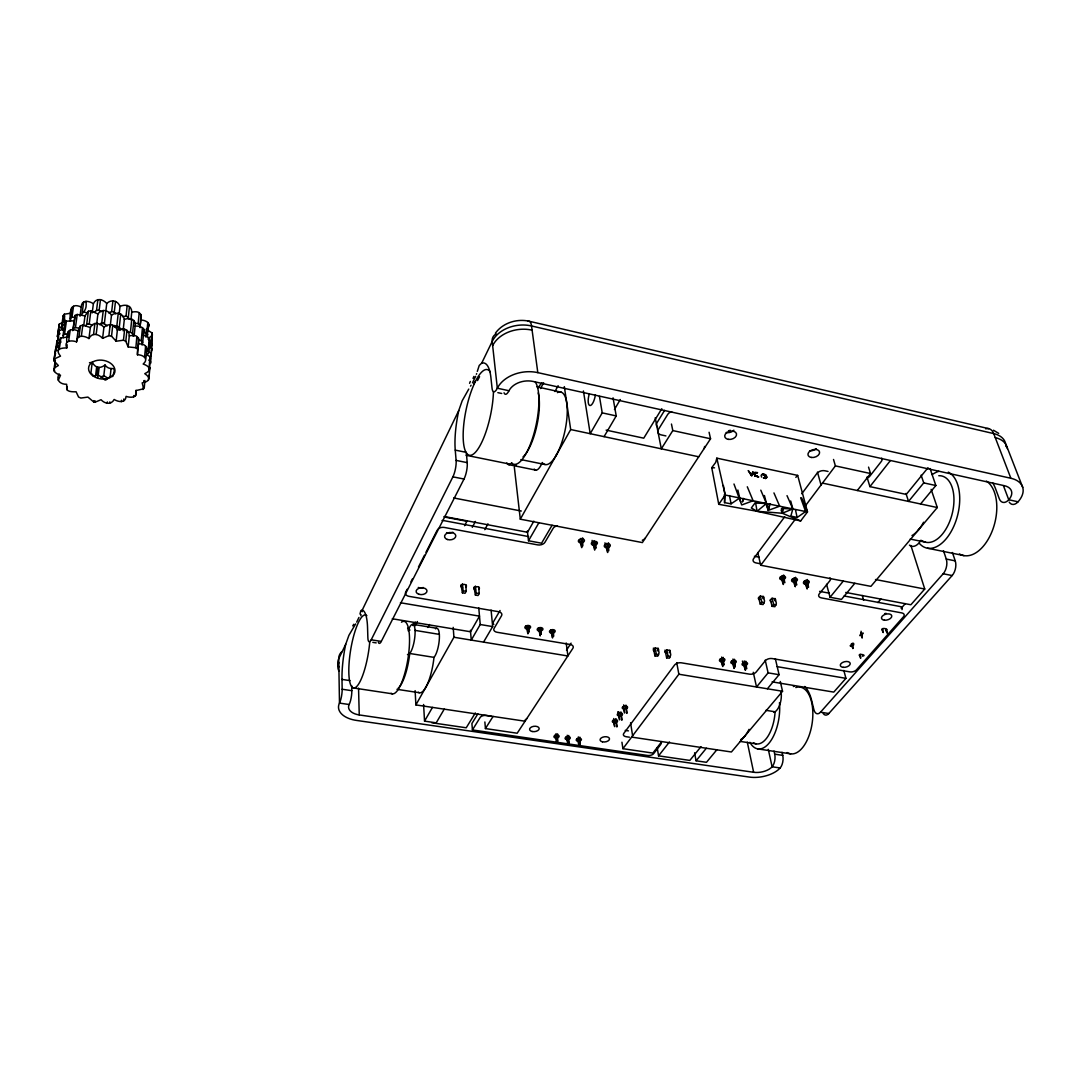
<?xml version="1.0" encoding="UTF-8"?>
<svg xmlns="http://www.w3.org/2000/svg" width="1077" height="1077" viewBox="0 0 1077 1077"><rect width="100%" height="100%" fill="white"/><g stroke="black" fill="none" stroke-linecap="round" stroke-linejoin="round"><path stroke-width="1.5" d="M70.126 321C70.099 312.397 69.507 301.87 81.246 307.012C81.408 299.419 89.135 300.793 93.376 303.714C96.311 297.4 103.096 299.15 106.744 303.512C111.079 299.029 117.945 300.577 120.005 306.447L119.143 314.094M70.557 320.744L71.634 307.524M55.089 353.781L55.156 355.652L55.519 353.189M528.901 625.966L528.874 632.266L527.528 625.724M474.782 588.123L474.957 587.1L474.526 587.692M95.153 400.846L94.991 402.219L101.023 399.729C104.711 403.713 111.133 405.289 114.149 399.473C118.282 402.017 125.592 403.471 126.09 396.349C130.438 398.019 138.583 397.857 135.742 390.628L143.631 388.784L142.177 382.847C149.38 381.689 151.413 377.987 144.762 373.679C152.288 370.313 149.568 366.126 143.16 364.026C149.366 358.91 142.824 354.562 137.466 354.791C136.752 346.296 144.089 332.645 129.294 335.903C129.334 328.862 122.495 327.771 117.366 330.195C115.01 324.271 108.508 322.898 103.917 327.3C100.188 322.952 93.349 321.175 90.347 327.516L88.933 338.555C84.652 335.728 76.777 334.207 76.561 341.88C71.849 339.995 63.449 340.359 66.761 347.952C60.42 347.844 54.765 349.298 60.5 356.124L54.227 358.964L57 340.695L57.054 342.567M137.466 354.791L138.637 338.151M139.875 327.112C141.127 318.455 143.968 309.745 131.757 312.155C131.811 305.262 125.134 303.889 120.005 306.447M140.104 327.704L140.966 314.43M669.302 651.006L669.342 650.575M657.643 649.485L657.535 649.673M766.016 477.138L763.351 477.784L765.612 478.471L765.976 476.384L762.381 473.853L765.37 474.634L766.662 477.528A2.827 1.71 34 0 1 765.68 478.269L764.145 478.094M461.952 585.43L461.804 585.78M151.682 350.388L151.736 348.531L149.932 347.05L151.534 345.609L152.207 333.062L146.418 329.32C152.422 324.164 146.284 320.057 140.858 320.057M774.538 599.862L774.578 598.974M754.614 473.261L757.548 472.628L754.95 472.264L753.86 473.382L755.152 475.684L758.598 476.896L755.219 475.172L753.86 473.382L756.969 472.951L755.3 472.736A1.925 1.171 33.8 0 0 754.614 473.261L754.64 472.857M762.731 597.668L762.812 596.793M737.853 490.022L739.724 498.005L731.068 503.834L724.552 502.649L725.171 495.016L723.381 485.498M148.922 378.377L149.905 367.392L149.42 369.155M151.197 353.054L150.618 356.056L150.888 352.812M151.319 351.708L152.032 343.711L148.989 340.184M151.736 348.531L150.511 363.38L150.565 361.535L148.747 360.055M800.655 520.945L757.077 511.292L718.749 504.305L711.749 467.687L715.68 462.41L716.824 458.156L797.667 475.401L807.481 511.925L800.655 520.945L782.265 513.231L782.71 508.277M149.165 371.888L150.363 358.614L150.066 356.756L147.186 354.925L148.882 352.637L150.08 339.618L149.326 337.774L142.77 334.759C147.374 328.539 140.266 325.469 135.11 326.156C136.429 319.088 129.536 317.553 124.326 319.384C122.886 312.909 116.491 311.643 111.496 315.171C108.306 310.095 101.736 308.453 97.913 313.959L96.701 323.76M149.07 367.742L150.066 356.756M148.451 380.087L148.868 375.321M151.305 348.14L152.207 333.062M145.866 352.448L146.176 349.204M145.664 358.924C147.105 351.021 149.205 343.859 138.529 343.778M147.024 336.711L148.882 324.231M142.999 389.537L143.12 388.151M143.753 381.285L143.82 380.598M144.237 388.03L144.924 380.464M148.882 352.637L148.141 350.779L149.326 337.774M751.652 474.795L750.265 472.668L752.109 475.522L753.011 471.672L751.477 475.603L748.353 470.676L751.477 475.603L750.265 472.668M145.705 336.953L146.418 329.32M144.56 357.147L145.597 346.148M147.899 334.92L146.809 333.13L147.805 322.44M135.514 395.824L136.052 390.318M142.137 344.99L142.716 342.311L141.222 340.655L142.474 327.637M141.841 344.519L142.151 341.261M142.716 342.311L143.955 329.306M133.656 396.915L133.79 395.542M137.56 349.163L135.877 347.723L136.846 336.63M139.916 325.133L138.139 323.598L139.202 312.895M134.127 335.916L135.11 326.156M133.158 336.266L132.538 333.48L130.425 332.174L131.771 319.142M123.64 401.048L123.842 398.975M132.538 333.48L133.858 320.461M121.338 401.654L121.486 400.267M135.877 347.723L128.15 346.915L129.294 335.903M130.963 319.802L131.757 312.155M128.15 346.915L125.794 341.301L126.951 330.289M129.146 319.236L128.325 317.257L129.455 306.541M123.101 330.787L124.326 319.384M125.794 341.301L123.465 340.211L124.649 329.185M128.325 317.257L126.036 316.153L127.18 305.437M121.082 329.683L119.305 327.058L120.732 314.026M114.391 326.95L116.801 326.25L118.255 313.205M123.465 340.211L116.141 341.221L117.366 330.195M109.692 403.242L109.854 401.856M112.654 376.56C117.299 362.922 110.568 372.763 105.048 365.009C99.986 368.953 95.314 367.997 92.232 362.33L89.458 362.72M107.175 403.296L107.323 401.923M110.096 377.287L111.066 368.603M105.829 379.993L111.079 375.94M116.141 341.221L111.523 336.199L112.775 325.173M115.872 313.905L114.27 312.128L115.495 301.412M100.767 376.977L103.809 375.711L105.048 365.009M88.933 338.555C91.976 332.214 98.842 334.005 102.598 338.34L108.898 335.647L110.177 324.621M108.642 312.882L111.685 311.563L112.923 300.846M110.177 326.587L111.496 315.171M104.59 379.898L105.923 379.185M94.83 402.192L93.739 401.99L93.914 400.604M96.957 375.281L97.913 367.257M97.617 378.135L97.994 374.877L93.807 376.061L90.912 373.046L92.232 362.33M98.169 375.51L99.124 367.499M102.598 338.34L103.917 327.3M107.108 325.927L104.348 323.746L106.744 303.512M99.784 324.756L101.696 323.517L103.271 310.459M95.543 376.169L96.661 366.988M96.176 334.422L97.536 323.383M101.373 311.697L99.151 310.324L100.471 299.594M93.537 334.476L94.911 323.423M94.318 312.37L96.54 310.364L97.886 299.635M92.676 325.429L89.203 323.908L90.872 310.836L88.381 311.226L84.989 315.924L83.696 325.725M92.205 312.909L93.376 303.714M85.473 325.954L86.685 324.298L88.381 311.226M81.367 336.159L82.835 325.106L90.347 327.516M81.017 315.171C84.369 310.701 86.995 309.732 85.972 301.291M78.984 336.805L80.452 325.752L82.835 325.106M82.202 312.68L83.629 301.937M76.561 341.88L78.056 330.827L80.452 325.752M80.008 316.221L81.246 307.012M93.739 401.99L87.937 397.09L80.856 398.059L78.567 397.036L76.104 391.772C73.29 391.88 64.418 392.163 67.218 386.508M72.953 330.41L73.33 328.498L75.457 327.543L77.234 314.457L84.989 315.924M72.697 330.626L75.121 315.413L77.234 314.457M73.33 328.498L75.121 315.413M66.761 342.419C66.343 333.13 67.77 326.896 78.056 330.827M66.761 347.952L67.205 344.788M68.645 341.234L70.18 330.181M70.247 318.2L71.997 317.096L73.492 306.353M63.489 337.639L63.018 335.674L64.539 334.247L66.397 321.161L74.044 320.825M66.787 389.672L66.639 384.26C60.514 384.516 55.398 380.141 59.181 373.934M59.302 349.096L60.891 338.03L68.309 336.899L68.309 331.353M62.749 329.212C60.312 324.648 66.074 319.721 64.324 314.201L71.634 313.07M63.018 335.674L64.889 322.588L66.397 321.161M64.378 328.916L65.482 321.229L63.139 315.79L64.324 314.201M55.748 351.546L56.583 345.825M58.279 380.248L60.514 375.227C54.375 373.234 50.632 369.142 58.373 365.534L53.85 360.728L55.492 349.554L55.856 347.858L58.05 346.875L56.771 345.044L59.235 330.652L65.064 328.498M56.771 345.044L59.437 330.222M53.931 369.653L55.331 359.974M58.32 339.457L58.71 336.778M54.362 371.525L54.564 370.138M55.062 366.678L55.465 363.918M58.104 350.685L59.693 339.618L60.891 338.03M61.658 326.439L63.139 315.79M59.343 324.015L57.377 336.589L59.343 324.015L65.482 321.229M770.445 600.051L772.101 606.324L774.888 606.714L776.355 603.268L775.211 598.502M758.652 597.87L760.281 604.157L763.095 604.547L764.562 601.101L763.431 596.335M53.85 360.728L54.213 359.031M773.946 492.916L779.681 506.217L768.238 510.377L766.447 503.498L754.99 503.053L751.329 507.981L757.077 511.292L782.265 513.231L783.194 508.344M665.048 650.05L666.636 657.845L669.409 658.195L670.756 654.897L669.894 650.171M769.584 503.901L768.238 510.377L766.191 504.278M653.389 648.085L654.937 655.88L657.724 656.23L659.07 652.931L658.235 648.192M782.064 752.298L782.75 755.381A9.141 4.537 -82.9 0 1 780.152 767.968A23.169 12.035 -10.4 0 1 749.43 777.082L356.393 720.405A25.054 14.338 -2.2 0 1 339.484 703.093A10.043 2.356 -81.1 0 0 342.163 689.24L341.988 679.412A44.696 10.743 -80.7 0 1 345.704 644.302L348.908 635.349L355.639 623.893M742.416 501.707L743.13 498.463M458.748 410.579L362.235 610.107A44.696 10.743 -80.7 0 1 367.553 627.649L367.863 637.611A10.501 2.598 -80.5 0 0 371.215 639.805L452.892 476.842A11.78 3.271 -78.8 0 0 456.11 460.404L455.248 450.119A52.894 14.97 -78.2 0 1 458.748 410.579L462.181 400.779L468.764 389.08M359.974 614.078L360.862 610.592L362.235 610.107M152.032 343.711L151.561 345.421L148.491 346.834M790.693 500.967L792.847 508.923L790.855 516.045L797.155 517.498L805.623 511.548L800.642 497.736M768.695 508.775L770.095 503.955M477.313 371.39L479.238 365.44L481.729 363.097L492.189 341.476A18.242 11.187 27 0 1 496.201 333.91M742.659 501.734L743.615 498.516M476.64 373.571L476.397 374.271M465.816 584.784L466.206 591.327L465.035 593.265L462.396 592.808L463.11 590.815L462.41 583.747M478.78 587.059L479.198 593.589L478.013 595.514L475.401 595.069L476.128 593.077L475.388 586.036M358.951 617.444L356.702 622.102M475.644 376.317L472.48 382.847M345.704 644.302L338.743 658.68A24.515 14.54 -2.1 0 0 338.851 666.986M146.687 347.925L145.812 349.729L148.141 350.779M407.146 589.267L405.639 592.229A5.372 3.366 -3.2 0 0 409.085 596.362L498.395 611.669A5.372 3.298 -5.5 0 1 501.532 615.748L494.087 628.403A5.183 3.15 -5.6 0 0 497.116 632.28L570.083 644.45A5.21 3.096 -7.3 0 1 572.883 648.3L517.189 733.222L485.431 728.577L484.865 721.967M410.916 581.876L412.424 578.914M418.455 567.067L424.473 555.22M425.98 552.259L437.289 530.046M378.35 642.363A10.487 2.666 -80.6 0 0 381.285 641.421L464.012 479.036A11.753 3.352 -78.8 0 0 467.216 462.639L466.301 452.367L455.248 450.119M464.564 525.724L466.906 521.281L444.141 516.973M415.17 625.737L417.405 621.51M540.546 388.555L543.629 382.712M472.291 527.313L475.415 521.43M427.865 627.474L429.454 624.525M554.965 391.543L558.128 385.687M484.798 529.669L487.975 523.812M426.048 686.83L425.644 687.543M556.742 454.373L556.042 455.598M525.078 721.213L415.884 704.923L453.929 637.247L453.188 627.366M709.083 432.267L710.551 438.77L642.377 542.579L520.299 519.181L570.689 429.548L564.321 386.616M533.855 521.16L527.501 532.267L444.222 516.516M444.236 709.151L436.212 722.842L424.54 721.132L432.456 707.401M478.767 607.926L480.234 624.512L471.255 640.101L470.434 630.233M552.084 525.28L541.556 543.212L528.511 540.762L538.89 522.749M599.458 396.417L602.218 412.868L590.209 433.694L583.424 390.978M614.469 409.489L620.285 399.527M500.051 610.497L493.454 621.779A5.17 3.15 -5.6 0 0 493.831 624.458M483.546 642.121L492.66 626.599L491.099 610.12M604.062 436.643L616.219 415.924L613.042 397.844M471.093 385.243L470.555 386.131M475.334 712.947L466.233 727.783L431.837 722.761M661.803 408.721L643.75 438.177L606.122 430.113M477.878 713.809L471.901 723.529L472.426 729.95L647.587 755.475A4.631 2.491 -8.5 0 0 653.685 753.604L660.591 744.638A4.671 2.517 -8.7 0 0 660.672 742.605M664.603 410.377L656.916 422.884A5.95 4.093 -12.2 0 0 657.589 427.071M472.426 729.95L480.14 717.484A4.82 2.719 -5.1 0 1 486.319 715.491L491.193 716.218M485.431 728.577L493.064 716.434M671.456 424.042L672.802 430.571L661.318 448.826L655.206 417.809M566.502 650.185L571.093 643.144M766.205 475.495L766.649 476.923L765.612 478.471L764.414 474.715L762.247 474.486L763.741 474.338M718.749 504.305L725.171 495.016L716.824 458.156M654.937 655.88L656.283 654.049L655.099 647.694M495.38 333.224C502.797 322.871 516.758 318.496 529.009 321.202L988.753 428.659M666.636 657.845L667.996 656.028L666.784 649.673M784.743 516.718L753.658 558.559A5.573 3.406 -12.8 0 0 755.96 562.908L760.86 563.85M801.786 493.764L816.837 473.53A5.964 3.796 -15.7 0 1 824.794 470.757L828.038 471.457M661.803 741.595L652.877 753.079L622.91 748.69L678.86 674.229L676.733 662.651M931.134 489.362L937.3 507.536L870.916 586.359L760.739 565.25L794.92 519.774M804.963 506.392L835.389 465.897L833.517 459.462M760.281 604.157L761.816 602.205L760.268 595.783M857.305 490.52L870.526 473.53L868.547 467.122M701.019 746.644L689.818 760.416L658.559 755.852L669.49 741.932M928.024 467.687L906.269 494.41L869.92 486.629L890.181 460.808M772.101 606.324L773.636 604.372L772.061 597.964M745.122 735.712L744.544 736.412M918.964 529.292L918.062 530.369M716.824 749.807L706.472 762.314L696.065 760.793L706.35 748.246M765.208 660.134L768.103 672.856L756.525 686.991L753.267 672.263M854.842 583.276L841.487 599.404L830.044 597.264L843.304 581.068M921.131 475.145L923.729 482.886L908.544 501.424L905.959 493.454M767.403 688.782L779.075 674.7L775.359 658.747M920.566 503.982L935.859 485.525L930.057 468.535M780.273 681.485L782.548 691.272L731.418 751.988L631.634 737.099M877.876 602.595L880.932 599.027M861.156 633.209L859.796 635.592L861.492 635.39L863.283 633.141L861.156 633.209L862.112 637.786L861.075 631.243M901.139 608.343L905.272 603.632M843.829 670.419L845.93 678.335L833.773 692.107L772.088 681.862M910.886 545.447L924.753 589.038L910.873 604.762L845.755 592.444M804.734 686.466A40.711 20.436 -82.1 0 1 811.573 700.225L813.889 709.622A9.545 4.927 -81.6 0 0 820.512 712.18L943.183 573.772A10.595 6.058 -77.4 0 0 946.266 559.057L943.479 550.697M823.191 713.459A9.531 4.968 -81.7 0 0 828.819 713.526L952.149 575.549A10.568 6.112 -77.4 0 0 955.232 560.861L952.405 552.514M795.822 477.367L797.667 475.401M147.966 339.013L152.503 334.934M764.428 495.528L766.447 503.498L757.077 511.292L755.421 501.774M657.939 650.266L657.401 650.764A2.558 1.494 -9.4 0 0 657.535 648.408A2.558 1.494 -9.4 0 0 653.726 649.175A2.558 1.494 -9.4 0 0 654.897 651.235M57.768 334.772L59.935 333.789L58.683 331.958M781.135 510.188L782.265 513.231L792.847 508.923L787.018 495.635M57.525 343.307L59.76 342.634M885.684 630.395C890.383 628.618 879.653 627.366 882.386 629.937M84.41 312.074L87.183 312.882M885.779 630.382L887.488 633.411L886.613 629.506M86.685 324.298L89.203 323.908M62.776 324.958L65.36 324.554L64.889 322.588M122.495 316.638L126.036 316.153M64.539 334.247L68.309 334.072M96.54 310.364L99.151 310.324M127.786 332.268L130.425 332.174M762.247 474.486L764.239 474.486M753.86 473.382L754.99 476.101L757.037 476.115M792.847 508.923L781.471 508.492L782.265 513.231M711.749 467.687L714.536 467.822M101.696 323.517L104.348 323.746M104.604 379.091L97.994 374.877M71.997 317.096L74.744 317.325M134.477 323.248L138.139 323.598M341.786 651.733A14.701 11.309 25.7 0 0 338.743 658.68L339.484 703.093L349.15 704.52A15.024 8.603 -2.2 0 0 359.247 714.94L753.631 772.276A13.893 7.216 -10.4 0 0 772.115 766.784L780.152 767.968M862.3 656.203C868.197 655.233 857.036 652.904 859.715 655.758M629.412 737.193L626.195 736.722A4.833 2.652 -8.1 0 1 623.771 733.437L674.606 664.98A5.116 2.935 -9.8 0 1 681.364 662.813L749.538 674.162A4.954 2.787 -11.2 0 0 756.135 672.075L765.316 660.74A5.129 2.894 -11.7 0 1 772.169 658.559L849.847 671.873A4.981 2.733 -13.2 0 0 856.525 669.8L903.455 616.771A5.21 2.935 -14.8 0 0 901.799 612.921L821.334 597.883A5.425 3.177 -13.7 0 1 819.314 593.79L829.775 580.866A5.358 3.164 -14 0 0 829.977 577.864M353.566 687.974L392.418 693.83M757.898 748.919L790.639 753.846M625.225 730.394L628.429 730.866M342.163 689.24L351.816 690.694A10.016 2.41 -81.1 0 1 349.15 704.52M774.026 751.086L774.713 754.169L782.75 755.381M341.988 679.412L349.998 680.624M396.969 689.32L419.29 692.713M740.128 741.407L756.054 743.83M435.471 628.806A15.266 4.375 -80.7 0 1 439.362 638.567A15.266 4.375 -80.7 0 1 433.991 657.36L409.731 653.483A31.556 8.441 -80.8 0 1 398.221 688.149M765.935 710.322L775.09 711.776A29.227 14.109 -81.9 0 1 753.496 742.753M371.215 639.805L381.285 641.421M820.512 712.18L828.819 713.526M372.83 642.35L376.183 642.888M415.049 630.382L439.349 634.38M410 630.058L408.493 629.803A31.556 8.441 -80.8 0 0 407.604 628.187M453.929 637.247L567.902 655.987L566.206 642.996M678.86 674.229L782.548 691.272M463.11 590.815L466.206 591.327M476.128 593.077L479.198 593.589M392.284 618.763L470.555 631.768L479.494 616.152L400.442 602.743M412.747 624.297L436.885 628.295M480.234 624.512L492.66 626.599M768.103 672.856L779.075 674.7M777.204 666.663L845.93 678.335M75.457 327.543L79.281 328.243M528.645 536.588L443.912 520.635A5.587 3.689 -4.1 0 0 442.041 520.514M819.61 591.367L829.438 593.212M844.18 595.985L899.847 606.472A5.197 2.948 -14.9 0 1 901.961 609.69M108.898 335.647L111.523 336.199M453.659 497.951L521.322 511.036M754.398 556.284L759.285 557.24M875.507 579.52L924.753 589.038M111.685 311.563L114.27 312.128M452.892 476.842L464.012 479.036M943.183 573.772L952.149 575.549M138.596 340.13L141.222 340.655M456.11 460.404L467.216 462.639M946.266 559.057L955.232 560.861M927.526 548.22L964.023 555.624M466.072 455.261L509.529 464.066M512.773 464.725L516.018 465.385M508.694 464.645L535.74 470.124M520.891 459.583L545.056 464.524M910.2 539.065L925.628 542.216M725.171 495.016L807.481 511.925L801.692 497.964M751.409 475.374L752.109 475.522M570.689 429.548L698.731 456.783M822.465 483.102L937.3 507.536M497.843 392.647L501.72 393.482M672.802 430.571L710.551 438.77M835.389 465.897L870.526 473.53M665.923 435.916L661.116 434.879A5.977 4.093 -12.1 0 1 658.262 429.71L667.713 414.443A6.031 4.16 -12.7 0 1 671.685 411.683M985.697 428.808A16.68 9.585 -73.7 0 1 993.721 433.6L1010.872 478.269A29.348 17.326 -18.7 0 1 1018.061 501.788L1008.759 499.768A17.609 10.393 -18.7 0 0 1004.37 485.7L533.196 381.46A18.672 13.395 -7.6 0 0 508.99 390.736L497.332 388.205A12.547 3.662 -77.8 0 1 492.041 388.218L490.937 377.865A52.894 14.97 -78.2 0 0 481.729 363.097M602.218 412.868L616.219 415.924M923.729 482.886L935.859 485.525M536.979 386.845L561.198 392.176M754.99 476.101L758.598 476.896M1005.864 446.484A28.648 17.501 -19.4 0 0 993.721 433.6L531.54 325.968A30.304 22.429 -7.8 0 0 492.189 341.476L497.332 388.205A31.139 22.334 -7.6 0 1 537.813 372.629L1010.872 478.269M116.801 326.25L119.305 327.058M667.996 656.028L670.379 656.755M656.283 654.049L658.68 654.789M773.636 604.372L776.046 605.153M761.816 602.205L764.226 602.985M143.376 331.972L146.809 333.13M90.872 310.836L97.913 313.959M103.809 375.711L107.74 378.04M993.492 430.235L998.689 433.371M149.34 342.526L151.265 343.859M765.585 475.522L764.414 474.715L766.662 477.528M58.952 325.833L63.368 330.652M475.401 595.069L473.988 587.1M462.396 592.808L461.037 584.838M881.901 629.695L883.234 632.562L882.642 628.753M59.693 339.618L60.864 342.298M765.841 475.038L766.649 476.923M760.793 490.17L766.447 503.498M747.29 486.777L753.119 500.751L741.716 504.951L733.976 484.004M859.486 655.247L860.685 658.289L860.24 654.372M1006.968 446.861L1022.733 487.396M1003.454 485.754L1008.759 499.768A11.214 6.677 -74.6 0 1 999.294 498.745L995.619 488.904A47.428 27.558 -75.9 0 0 992.59 482.725M804.236 581.109L807.171 588.984L805.879 581.418M792.416 578.861L795.324 586.75L794.072 579.184M780.542 576.612L783.396 584.501L782.198 576.922M806.013 580.032L808.49 587.328L807.387 579.534M794.18 577.77L796.63 585.094L795.566 577.285M782.279 575.508L784.689 582.845L783.679 575.024M739.616 498.584L740.666 501.774M742.403 661.063L745.446 670.311L744.476 662.88M731.646 660.699L734.137 668.427L733.222 660.968M720.311 658.774L722.775 666.515L721.9 659.043M866.985 477.071L869.92 486.629M744.247 660.928L746.617 668.857L745.809 661.197M732.952 659.016L735.295 666.959L734.541 659.286M721.617 657.091L723.919 665.048L723.206 657.36M862.287 595.5L863.646 600.239M860.725 632.939L862.112 637.786M817.456 472.143L821.051 484.987M604.951 542.848L607.657 552.528L607.28 546.349M851.49 643.629L852.836 648.475L852.082 643.575M592.081 540.398L594.719 550.091L594.396 543.912M826.557 584.313L830.044 597.264M579.561 539.564L581.715 547.654L581.445 541.462M606.889 543.266L608.774 550.764L608.478 542.781M761.102 475.199L761.574 477.084M593.992 540.816L595.837 548.328L595.635 541.933M581.015 538.352L582.819 545.877L582.63 537.867M577.259 738.405L579.089 745.998L578.834 739.361M550.657 630.058L552.555 637.974L552.407 631.876M757.737 552.555L760.739 565.25M623.125 706.566L624.647 713.028L623.65 704.883M566.152 736.762L567.942 744.369L567.727 737.732M538.406 627.985L540.264 635.915L540.142 629.803M617.767 711.803L619.638 719.88L618.656 711.749M554.992 735.12L556.755 742.74L556.567 736.089M613.203 720.203L614.684 726.652L613.728 718.534M526.088 625.899L527.905 633.841L527.824 627.716M851.813 643.992L852.836 648.475M795.432 509.663L797.155 517.498M768.278 749.336L772.115 766.784A9.154 4.496 -82.9 0 0 774.713 754.169M578.322 736.897L580.018 744.692L579.87 737.126M552.138 629.897L553.551 636.413L553.511 630.126M567.202 735.254L568.871 743.063L568.764 735.483M747.303 742.161L753.631 772.276M539.86 627.81L541.246 634.34L541.233 628.053M556.028 733.612L557.657 741.434L557.59 733.841M625.347 705.354L626.895 713.378L626.222 705.273M729.492 495.595L731.068 503.834M620.365 712.207L621.873 720.217L621.227 712.139M694.598 752.783L696.065 760.793M615.425 718.992L616.906 726.988L616.273 718.924M657.212 747.788L658.559 755.852M630.57 722.788L632.603 735.793M621.941 742.215L622.91 748.69M537.813 372.629L531.54 325.968A18.457 5.56 -77.2 0 0 527.797 321.35M527.353 531.028L528.511 540.762M514.308 467.014L520.299 519.181M423.584 704.506L424.54 721.132M415.116 690.626L415.884 704.923M358.547 688.149L359.247 714.94M351.708 685.78L351.816 690.694M724.39 494.518L724.552 502.649M492.647 345.69A30.385 22.415 -7.8 0 1 532.105 330.168M338.918 670.998A24.569 14.526 -2.1 0 1 338.811 662.692M995.269 437.625A28.702 17.488 -19.3 0 1 1007.345 448.651M730.273 430.288A6.004 4.052 -14.2 0 1 728.496 430.733M1018.061 501.788A11.187 6.731 -74.5 0 1 1009.203 502.124M508.99 390.736A12.507 3.729 -77.7 0 1 504.036 392.768M470.312 381.446A47.765 5.412 -64.4 0 1 469.572 383.331M473.893 376.425A40.899 9.801 -54.2 0 1 473.045 378.39M475.105 381.312A40.899 11.618 -49.9 0 1 473.692 383.937M479.575 376.667A47.792 7.081 -54.5 0 1 477.528 380.571M538.123 387.814A52.154 16.869 -78 0 1 541.906 382.793M353.768 624.27A34.733 6.166 -50.6 0 1 352.731 625.899M361.024 614.536A34.733 8.522 -47.7 0 1 360.808 615.761M361.845 611.305A40.482 6.893 -55.8 0 1 362.262 611.709M412.814 625.508A44.157 12.157 -80.9 0 1 415.453 622.089M793.359 686.547A37.049 27.127 58.6 0 1 794.301 686.184M535.269 381.998A43.363 13.557 -78 0 1 533.64 434.677A43.363 13.557 -78 0 1 511.535 462.989M493.441 391.947A43.767 12.507 -78.2 0 1 473.018 454.346A43.767 12.507 -78.2 0 1 466.126 409.623A43.767 12.507 -78.2 0 1 490.372 372.063M401.452 622.196A36.699 9.76 -80.8 0 1 408.223 656.997A36.699 9.76 -80.8 0 1 391.099 693.265M369.801 641.407A36.995 8.979 -80.7 0 1 354.993 687.759A36.995 8.979 -80.7 0 1 350.671 649.835A36.995 8.979 -80.7 0 1 366.867 615.721M433.991 657.36A31.408 8.845 -80.9 0 1 418.32 692.255M408.143 630.785A15.347 4.173 -80.6 0 1 414.187 625.777A15.347 4.173 -80.6 0 1 413.689 643.683A15.347 4.173 -80.6 0 1 407.483 654.493M542.256 462.504A17.474 5.695 -78.3 0 1 534.192 469.074M511.75 462.854A17.582 5.452 -78.4 0 1 506.836 462.935M557.374 392.62A37.076 12.251 -77.9 0 1 565.169 429.858A37.076 12.251 -77.9 0 1 542.916 463.258M538.217 392.93A37.291 11.712 -78 0 1 536.386 427.704A37.291 11.712 -78 0 1 523.018 456.917M595.352 394.855A9.087 3.164 -77.3 0 1 589.913 405.531A9.087 3.164 -77.3 0 1 589.294 393.94M948.325 472.143A39.593 22.2 -76 0 1 954.599 524.432A39.593 22.2 -76 0 1 919.233 543.239M932.184 474.647A39.593 22.2 -76 0 1 938.834 471.336M986.384 481.082A39.27 22.873 -75.8 0 1 992.711 529.696A39.27 22.873 -75.8 0 1 959.432 553.941M779.465 702.621A33.952 16.438 -81.9 0 1 769.974 741.972A33.952 16.438 -81.9 0 1 749.902 742.309M795.809 687.557A33.71 16.976 -82 0 1 812.273 722.357A33.71 16.976 -82 0 1 787.179 752.554M781.04 691.622A14.189 6.947 -81.5 0 1 773.905 712.395M749.04 729.331A29.362 13.813 -81.8 0 1 740.639 739.697M920.997 540.183A16.088 8.885 -76.8 0 1 909.446 545.15M923.595 522.224A34.276 18.686 -76.2 0 1 911.977 535.592M938.781 475.711A34.087 19.063 -76 0 1 952.122 514.039A34.087 19.063 -76 0 1 922.208 540.775M866.581 478.39A5.829 3.662 -16.7 0 0 869.866 476.128L881.255 461.521A5.897 3.716 -17.2 0 0 881.74 458.169M704.533 446.457A6.058 4.066 -12.9 0 1 703.941 448.719M645.271 538.069A5.668 3.621 -10 0 1 642.309 540.237M557.415 525.791A5.573 3.621 -7.7 0 0 553.147 528.349L544.949 542.296A5.668 3.662 -7.1 0 1 537.625 544.881L444.424 527.461A5.614 3.675 -4.1 0 0 437.774 529.332M526.761 718.534A4.941 2.773 -5.9 0 1 525.172 719.853M886.034 613.311A5.264 2.989 -14.7 0 1 884.621 613.648M744.732 665.532A2.787 1.575 -11.2 0 1 742.282 663.62A2.787 1.575 -11.2 0 1 746.751 662.543A2.787 1.575 -11.2 0 1 745.863 665.263M806.188 584.192A2.975 1.764 -13.5 0 1 803.725 581.97A2.975 1.764 -13.5 0 1 808.571 580.866A2.975 1.764 -13.5 0 1 807.185 583.963M794.368 581.957A2.975 1.777 -13.3 0 1 791.878 579.722A2.975 1.777 -13.3 0 1 796.738 578.618A2.975 1.777 -13.3 0 1 795.378 581.728M771.617 601.706A2.666 1.575 -12.6 0 1 770.486 599.647A2.666 1.575 -12.6 0 1 774.201 598.556A2.666 1.575 -12.6 0 1 774.888 600.751M722.142 661.722A2.787 1.602 -10.7 0 1 719.638 659.797A2.787 1.602 -10.7 0 1 724.121 658.707A2.787 1.602 -10.7 0 1 723.259 661.44M782.494 579.709A2.989 1.791 -13.1 0 1 779.977 577.474A2.989 1.791 -13.1 0 1 784.837 576.357A2.989 1.791 -13.1 0 1 783.504 579.48M759.85 599.552A2.666 1.589 -12.3 0 1 758.72 597.439A2.666 1.589 -12.3 0 1 762.503 596.416A2.666 1.589 -12.3 0 1 763.014 598.691M816.245 448.651A5.964 3.877 -16 0 1 809.581 450.738M666.555 653.2A2.558 1.494 -9.6 0 1 665.371 651.181A2.558 1.494 -9.6 0 1 669.113 650.346A2.558 1.494 -9.6 0 1 669.342 652.581M624.068 709.097A2.692 1.508 -8.2 0 1 622.641 706.983A2.692 1.508 -8.2 0 1 626.814 706.324A2.692 1.508 -8.2 0 1 626.222 708.76M619.813 715.936A2.666 1.494 -8.1 0 1 617.471 714.051A2.666 1.494 -8.1 0 1 621.806 713.203A2.666 1.494 -8.1 0 1 620.89 715.72M614.509 722.721A2.652 1.481 -7.9 0 1 612.746 720.607A2.652 1.481 -7.9 0 1 617.161 720.176A2.652 1.481 -7.9 0 1 615.425 722.627M733.854 430.194A6.018 4.052 -14.2 0 1 726.154 432.456M606.984 547.708A3.056 1.952 -9 0 1 604.614 545.029A3.056 1.952 -9 0 1 609.676 544.302A3.056 1.952 -9 0 1 608.034 547.56M552.124 633.128A2.868 1.737 -7 0 1 549.795 630.772A2.868 1.737 -7 0 1 554.547 630.112A2.868 1.737 -7 0 1 553.12 632.993M540.075 631.055A2.881 1.737 -6.7 0 1 537.396 628.86A2.881 1.737 -6.7 0 1 542.041 627.891A2.881 1.737 -6.7 0 1 541.246 630.812M581.149 542.835A3.069 1.979 -8.3 0 1 578.712 540.115A3.069 1.979 -8.3 0 1 583.801 539.389A3.069 1.979 -8.3 0 1 582.199 542.673M475.509 589.994A2.719 1.696 -5.1 0 1 474.365 587.652A2.719 1.696 -5.1 0 1 478.269 586.925A2.719 1.696 -5.1 0 1 478.767 589.388M462.558 587.732A2.719 1.71 -4.7 0 1 461.387 585.376A2.719 1.71 -4.7 0 1 465.291 584.649A2.719 1.71 -4.7 0 1 465.829 587.113M452.852 532.267A5.641 3.702 -4.3 0 1 446.565 532.603M423.315 587.517A5.425 3.419 -3.5 0 1 418.253 587.463M101.009 323.1A16.317 11.699 10 0 1 104.173 322.898M114.404 325.469A16.317 11.699 10 0 1 120.059 330.289M850.332 645.877C854.896 648.233 854.855 638.849 850.345 645.823M474.849 588.931L474.849 588.931M843.224 667.336A5.062 2.787 -13.1 0 0 850.211 663.351A5.062 2.787 -13.1 0 0 842.376 662.57A5.062 2.787 -13.1 0 0 843.224 667.336M884.419 620.177A5.277 2.975 -14.6 0 0 891.783 615.896A5.277 2.975 -14.6 0 0 883.705 615.034A5.277 2.975 -14.6 0 0 884.419 620.177M732.347 663.62A2.787 1.589 -11 0 0 736.264 661.52A2.787 1.589 -11 0 0 731.943 660.901A2.787 1.589 -11 0 0 732.347 663.62M811.439 457.469A5.977 3.877 -16 0 0 819.57 452.071A5.977 3.877 -16 0 0 810.281 450.846A5.977 3.877 -16 0 0 811.439 457.469M602.447 741.838A4.752 2.598 -7.6 0 0 609.515 738.889A4.752 2.598 -7.6 0 0 602.406 737.314A4.752 2.598 -7.6 0 0 602.447 741.838M577.568 741.138A2.625 1.44 -7.1 0 0 581.432 739.509A2.625 1.44 -7.1 0 0 577.474 738.634A2.625 1.44 -7.1 0 0 577.568 741.138M566.462 739.509A2.625 1.44 -6.8 0 0 570.312 737.866A2.625 1.44 -6.8 0 0 566.34 736.991A2.625 1.44 -6.8 0 0 566.462 739.509M555.288 737.866A2.625 1.454 -6.6 0 0 559.151 736.224A2.625 1.454 -6.6 0 0 555.153 735.349A2.625 1.454 -6.6 0 0 555.288 737.866M728.483 439.389A6.045 4.052 -14.1 0 0 736.493 433.829A6.045 4.052 -14.1 0 0 726.908 432.55A6.045 4.052 -14.1 0 0 728.483 439.389M532.146 731.498A4.82 2.692 -6.1 0 0 539.173 728.469A4.82 2.692 -6.1 0 0 531.809 726.854A4.82 2.692 -6.1 0 0 532.146 731.498M593.077 545.191A3.069 1.966 -8.7 0 0 597.412 542.848A3.069 1.966 -8.7 0 0 592.633 541.812A3.069 1.966 -8.7 0 0 593.077 545.191M526.411 628.874A2.881 1.75 -6.3 0 0 530.598 626.935A2.881 1.75 -6.3 0 0 526.182 625.845A2.881 1.75 -6.3 0 0 526.411 628.874M447.399 539.51A5.654 3.702 -4.3 0 0 455.813 535.888A5.654 3.702 -4.3 0 0 447.292 533.115A5.654 3.702 -4.3 0 0 447.399 539.51M418.953 594.302A5.439 3.419 -3.5 0 0 426.99 590.91A5.439 3.419 -3.5 0 0 418.711 588.379A5.439 3.419 -3.5 0 0 418.953 594.302M93.241 376.075A13.314 9.356 9.3 0 0 114.795 372.292A13.314 9.356 9.3 0 0 97.293 360.351A13.314 9.356 9.3 0 0 93.241 376.075"/></g></svg>
